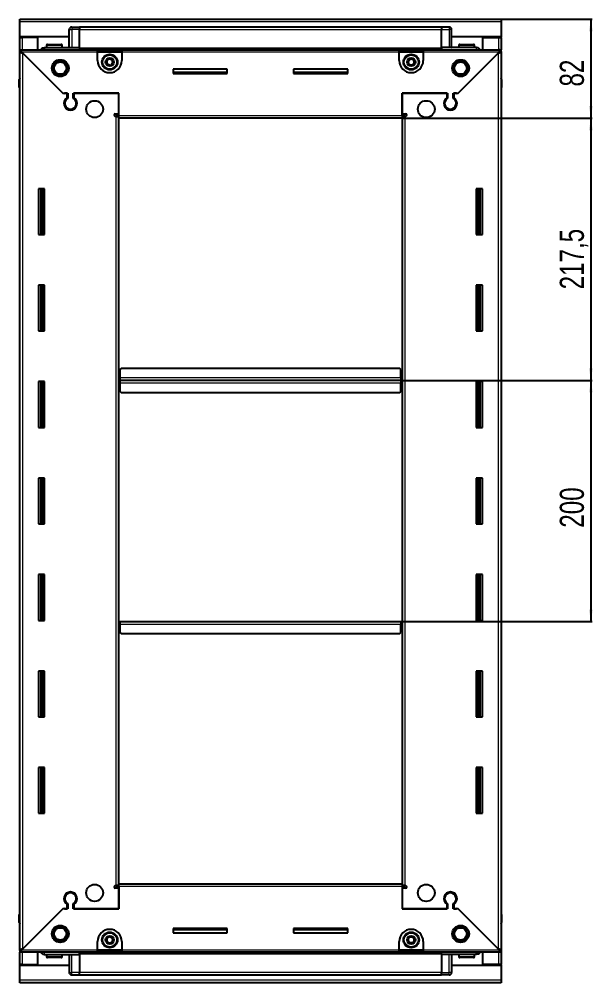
# Model space of a CAD drawing. Header units: millimetres. Extents: x 1021 to 4433, y -1638 to 1679.
# Drawn here: x 3957 to 4433, y 743 to 1542 of the extents above; entities that cross this region are included whole.
import ezdxf

# ---------------------------------------------------------------- set-up
doc = ezdxf.new("R2010")
doc.units = ezdxf.units.MM
doc.layers.add('FORMAT', color=7, linetype='Continuous')
doc.styles.add('SLDTEXTSTYLE0', font='TXT', dxfattribs={"width": 0.75})
doc.dimstyles.new('SLDDIMSTYLE0', dxfattribs={"dimtxt": 20, "dimasz": 10, "dimexe": 0, "dimexo": 0.0625, "dimgap": 5, "dimtad": 2, "dimdec": 1, "dimrnd": 1e-09, "dimzin": 12, "dimdsep": 46, "dimtxsty": 'SLDTEXTSTYLE0', "dimsah": 1, "dimcen": 0.09, "dimadec": 0, "dimazin": 3, "dimtfac": 1, "dimtofl": 0, "dimtmove": 0, "dimatfit": 3, "dimfxl": 0, "dimfrac": 2, "dimtolj": 1, "dimtzin": 12, "dimarcsym": 0})

# ---------------------------------------------------------------- blocks, each defined once
blk = doc.blocks.new('_D_5')
at = {"layer": 'FORMAT'}
for p, q in [((4356.73, 1542.16), (4432.22, 1542.16)), ((4431.22, 1542.16), (4431.22, 1460.16)), ((4274.73, 1460.16), (4432.22, 1460.16))]:
    blk.add_line(p, q, dxfattribs=at)
for points in [[(4431.22, 1542.16), (4429.68, 1532.16), (4432.76, 1532.16)], [(4431.22, 1460.16), (4432.76, 1470.16), (4429.68, 1470.16)]]:
    blk.add_solid(points, dxfattribs=at)
at = {"layer": 'FORMAT', "insert": (4405.44, 1486.39), "char_height": 20, "attachment_point": 1, "rotation": 90, "style": 'SLDTEXTSTYLE0'}
blk.add_mtext('82', dxfattribs=at)
blk = doc.blocks.new('_D_6')
at = {"layer": 'FORMAT'}
for p, q in [((4274.73, 1460.16), (4432.22, 1460.16)), ((4431.22, 1460.16), (4431.22, 1242.66)), ((4273.73, 1242.66), (4432.22, 1242.66))]:
    blk.add_line(p, q, dxfattribs=at)
for points in [[(4431.22, 1460.16), (4429.68, 1450.16), (4432.76, 1450.16)], [(4431.22, 1242.66), (4432.76, 1252.66), (4429.68, 1252.66)]]:
    blk.add_solid(points, dxfattribs=at)
at = {"layer": 'FORMAT', "insert": (4405.44, 1318.16), "char_height": 20, "attachment_point": 1, "rotation": 90, "style": 'SLDTEXTSTYLE0'}
blk.add_mtext('217,5', dxfattribs=at)
blk = doc.blocks.new('_D_7')
at = {"layer": 'FORMAT'}
for p, q in [((4273.73, 1242.66), (4432.22, 1242.66)), ((4431.22, 1242.66), (4431.22, 1042.66)), ((4273.73, 1042.66), (4432.22, 1042.66))]:
    blk.add_line(p, q, dxfattribs=at)
for points in [[(4431.22, 1242.66), (4429.68, 1232.66), (4432.76, 1232.66)], [(4431.22, 1042.66), (4432.76, 1052.66), (4429.68, 1052.66)]]:
    blk.add_solid(points, dxfattribs=at)
at = {"layer": 'FORMAT', "insert": (4405.44, 1120.5), "char_height": 20, "attachment_point": 1, "rotation": 90, "style": 'SLDTEXTSTYLE0'}
blk.add_mtext('200', dxfattribs=at)

msp = doc.modelspace()

# ---------------------------------------------------------------- linework, layer by layer
at = {"color": 7, "linetype": 'Continuous', "lineweight": 25}
for p, q in [((3957.72, 1542.16), (4356.72, 1542.16)), ((3957.72, 1540.06), (3957.72, 1542.16)), ((4356.72, 1542.16), (4356.72, 1540.06)), ((3957.72, 1527.66), (3957.72, 1540.06)), ((3999.39, 1535.16), (3999.39, 1535.16)), ((4000.72, 1535.66), (4007.22, 1535.66)), ((4000.72, 1535.66), (4007.22, 1535.66)), ((4007.22, 1535.66), (4007.22, 1535.66)), ((4007.22, 1535.66), (4007.22, 1535.66)), ((4007.22, 1535.66), (4007.22, 1533.66)), ((4307.22, 1535.51), (4007.22, 1535.51)), ((4307.22, 1535.66), (4307.22, 1535.66)), ((4313.72, 1535.66), (4307.22, 1535.66)), ((4313.72, 1535.66), (4307.22, 1535.66)), ((4307.22, 1535.66), (4307.22, 1533.66)), ((4356.72, 1540.06), (4356.72, 1527.66)), ((3998.72, 1527.66), (3957.72, 1527.66)), ((3957.72, 1527.16), (3957.72, 1527.66)), ((3957.72, 1527.16), (3959.82, 1527.16)), ((3957.72, 1516.91), (3957.72, 1527.16)), ((3959.22, 1527.16), (3959.22, 1527.66)), ((3972.72, 1527.16), (3959.82, 1527.16)), ((3972.72, 1516.91), (3972.72, 1527.16)), ((3998.72, 1518.66), (3998.72, 1533.66)), ((4007.22, 1518.66), (4007.22, 1533.66)), ((4307.22, 1518.66), (4307.22, 1533.66)), ((4315.72, 1533.66), (4315.72, 1533.66)), ((4315.72, 1518.66), (4315.72, 1533.66)), ((4356.72, 1527.66), (4315.72, 1527.66)), ((4341.72, 1516.91), (4341.72, 1527.16)), ((4341.72, 1527.16), (4354.62, 1527.16)), ((4354.62, 1527.16), (4356.72, 1527.16)), ((4355.22, 1527.16), (4355.22, 1527.66)), ((4356.72, 1527.16), (4356.72, 1527.66)), ((4356.72, 1527.16), (4356.72, 1516.91)), ((3978.22, 1518.66), (4007.22, 1518.66)), ((3979.72, 1520.56), (3979.72, 1518.66)), ((3980.52, 1521.36), (3991.92, 1521.36)), ((3992.72, 1518.66), (3992.72, 1520.56)), ((4007.22, 1518.66), (4007.22, 1518.16)), ((4336.22, 1518.66), (4307.22, 1518.66)), ((4307.22, 1518.66), (4307.22, 1518.16)), ((4321.72, 1520.56), (4321.72, 1518.66)), ((4322.52, 1521.36), (4333.92, 1521.36)), ((4334.72, 1518.66), (4334.72, 1520.56)), ((3957.72, 1515.41), (3957.72, 1516.91)), ((3957.72, 1516.91), (3958.72, 1516.91)), ((3957.72, 1514.91), (3957.72, 1515.41)), ((3957.72, 1515.41), (3958.72, 1515.41)), ((3957.72, 770.41), (3957.72, 1514.91)), ((3959.22, 1514.91), (3957.72, 1514.91)), ((3958.72, 1515.41), (3958.72, 1516.91)), ((3958.72, 1516.91), (4022.22, 1516.91)), ((3959.32, 1514.81), (3993.22, 1480.91)), ((3993.92, 1480.21), (3959.82, 1514.31)), ((4007.22, 1517.51), (4307.22, 1517.51)), ((4022.22, 1514.81), (4022.22, 1516.91)), ((4022.22, 1516.91), (4042.22, 1516.91)), ((4022.22, 1515.41), (4042.22, 1515.41)), ((4022.22, 1507.91), (4022.22, 1514.81)), ((4042.22, 1516.91), (4042.22, 1514.81)), ((4042.22, 1516.91), (4272.22, 1516.91)), ((4042.22, 1514.81), (4042.22, 1507.91)), ((4272.22, 1514.81), (4272.22, 1516.91)), ((4272.22, 1516.91), (4292.22, 1516.91)), ((4272.22, 1515.41), (4292.22, 1515.41)), ((4272.22, 1507.91), (4272.22, 1514.81)), ((4292.22, 1516.91), (4355.72, 1516.91)), ((4292.22, 1516.91), (4292.22, 1514.81)), ((4292.22, 1514.81), (4292.22, 1507.91)), ((4354.62, 1514.31), (4320.52, 1480.21)), ((4321.22, 1480.91), (4355.12, 1514.81)), ((4355.22, 1514.91), (4356.72, 1514.91)), ((4355.72, 1515.41), (4355.72, 1516.91)), ((4355.72, 1516.91), (4356.72, 1516.91)), ((4355.72, 1515.41), (4356.72, 1515.41)), ((4356.72, 1515.41), (4356.72, 1516.91)), ((4356.72, 1515.41), (4356.72, 1514.91)), ((4356.72, 1514.91), (4356.72, 770.41)), ((4129.72, 1500.66), (4084.72, 1500.66)), ((4084.72, 1500.66), (4084.72, 1497.16)), ((4129.72, 1497.91), (4084.72, 1497.91)), ((4084.72, 1497.16), (4129.72, 1497.16)), ((4129.72, 1497.16), (4129.72, 1500.66)), ((4229.72, 1500.66), (4184.72, 1500.66)), ((4184.72, 1500.66), (4184.72, 1497.16)), ((4229.72, 1497.91), (4184.72, 1497.91)), ((4184.72, 1497.16), (4229.72, 1497.16)), ((4229.72, 1497.16), (4229.72, 1500.66)), ((3957.22, 1492.16), (3957.22, 1485.66)), ((3957.22, 1485.66), (3957.22, 1492.16)), ((4356.72, 1493.49), (4356.72, 1493.49)), ((4357.22, 1492.16), (4357.22, 1485.66)), ((4357.22, 1485.66), (4357.22, 1492.16)), ((3957.22, 1485.66), (3957.22, 1485.66)), ((3957.72, 1485.66), (3957.22, 1485.66)), ((3957.37, 1485.66), (3957.37, 799.66)), ((3993.22, 1480.91), (3997.42, 1480.91)), ((3994.62, 1480.91), (3993.92, 1480.21)), ((3996.72, 1480.91), (3994.62, 1480.91)), ((3996.72, 1480.91), (3996.72, 1477.02)), ((3997.42, 1480.91), (3997.42, 1476.63)), ((4002.02, 1480.91), (4039.72, 1480.91)), ((4002.02, 1476.63), (4002.02, 1480.91)), ((4002.72, 1477.02), (4002.72, 1480.91)), ((4039.72, 1480.91), (4002.72, 1480.91)), ((4039.72, 1462.26), (4039.72, 1480.91)), ((4039.72, 1463.66), (4039.72, 1480.91)), ((4274.72, 1480.91), (4312.42, 1480.91)), ((4274.72, 1462.26), (4274.72, 1480.91)), ((4274.72, 1480.91), (4274.72, 1463.66)), ((4311.72, 1480.91), (4274.72, 1480.91)), ((4311.72, 1480.91), (4311.72, 1477.02)), ((4312.42, 1480.91), (4312.42, 1476.63)), ((4317.02, 1480.91), (4321.22, 1480.91)), ((4317.02, 1476.63), (4317.02, 1480.91)), ((4319.82, 1480.91), (4317.72, 1480.91)), ((4317.72, 1477.02), (4317.72, 1480.91)), ((4320.52, 1480.21), (4319.82, 1480.91)), ((4356.72, 1485.66), (4357.22, 1485.66)), ((4357.07, 799.66), (4357.07, 1485.66)), ((4357.22, 1485.66), (4357.22, 1485.66)), ((4357.22, 1485.66), (4357.22, 1485.66)), ((3997.72, 1468.05), (3997.72, 1467.29)), ((4036.87, 1463.66), (4039.72, 1463.66)), ((4039.72, 1462.66), (4037.72, 1462.66)), ((4037.72, 1462.66), (4037.72, 1461.66)), ((4039.72, 1460.16), (4039.72, 1462.26)), ((4274.72, 1463.66), (4277.57, 1463.66)), ((4276.72, 1462.66), (4274.72, 1462.66)), ((4274.72, 1462.26), (4274.72, 1460.16)), ((4276.72, 1461.66), (4276.72, 1462.66)), ((4316.72, 1468.05), (4316.72, 1467.29)), ((4037.62, 1461.66), (4036.87, 1461.66)), ((4037.62, 1461.66), (4039.72, 1461.66)), ((4274.72, 1460.16), (4039.72, 1460.16)), ((4039.72, 825.16), (4039.72, 1460.16)), ((4274.72, 1461.66), (4276.82, 1461.66)), ((4274.72, 1460.16), (4274.72, 825.16)), ((4277.57, 1461.66), (4276.82, 1461.66)), ((3978.22, 1401.66), (3973.22, 1401.66)), ((3973.22, 1401.66), (3973.22, 1363.66)), ((3975.37, 1363.66), (3975.37, 1401.66)), ((3977.16, 1363.66), (3977.16, 1401.66)), ((3977.19, 1363.66), (3977.19, 1401.66)), ((3978.22, 1363.66), (3978.22, 1401.66)), ((4336.22, 1401.66), (4336.22, 1363.66)), ((4341.22, 1401.66), (4336.22, 1401.66)), ((4337.24, 1401.66), (4337.24, 1363.66)), ((4337.27, 1401.66), (4337.27, 1363.66)), ((4339.07, 1401.66), (4339.07, 1363.66)), ((4341.22, 1363.66), (4341.22, 1401.66)), ((3973.22, 1363.66), (3978.22, 1363.66)), ((4336.22, 1363.66), (4341.22, 1363.66)), ((3978.22, 1321.66), (3973.22, 1321.66)), ((3973.22, 1321.66), (3973.22, 1283.66)), ((3975.37, 1283.66), (3975.37, 1321.66)), ((3977.16, 1283.66), (3977.16, 1321.66)), ((3977.19, 1283.66), (3977.19, 1321.66)), ((3978.22, 1283.66), (3978.22, 1321.66)), ((4336.22, 1321.66), (4336.22, 1283.66)), ((4341.22, 1321.66), (4336.22, 1321.66)), ((4337.24, 1321.66), (4337.24, 1283.66)), ((4337.27, 1321.66), (4337.27, 1283.66)), ((4339.07, 1321.66), (4339.07, 1283.66)), ((4341.22, 1283.66), (4341.22, 1321.66)), ((3973.22, 1283.66), (3978.22, 1283.66)), ((4336.22, 1283.66), (4341.22, 1283.66)), ((4041.72, 1252.66), (4040.72, 1251.66)), ((4040.72, 1251.66), (4040.72, 1244.76)), ((4272.72, 1252.66), (4041.72, 1252.66)), ((4273.72, 1251.66), (4272.72, 1252.66)), ((4273.72, 1244.76), (4273.72, 1251.66)), ((3978.22, 1241.66), (3973.22, 1241.66)), ((3973.22, 1241.66), (3973.22, 1203.66)), ((3975.37, 1203.66), (3975.37, 1241.66)), ((3977.16, 1203.66), (3977.16, 1241.66)), ((3977.19, 1203.66), (3977.19, 1241.66)), ((3978.22, 1203.66), (3978.22, 1241.66)), ((4040.47, 1242.66), (4039.72, 1242.66)), ((4040.72, 1245.51), (4040.47, 1245.51)), ((4040.47, 1245.51), (4040.47, 1242.66)), ((4040.47, 1242.66), (4040.47, 1239.81)), ((4040.47, 1239.81), (4040.72, 1239.81)), ((4040.72, 1242.66), (4040.72, 1244.76)), ((4273.72, 1242.66), (4040.72, 1242.66)), ((4040.72, 1240.56), (4040.72, 1242.66)), ((4040.72, 1240.56), (4040.72, 1233.66)), ((4273.97, 1245.51), (4273.72, 1245.51)), ((4273.72, 1244.76), (4273.72, 1242.66)), ((4273.72, 1242.66), (4273.72, 1240.56)), ((4273.72, 1233.66), (4273.72, 1240.56)), ((4273.72, 1239.81), (4273.97, 1239.81)), ((4273.97, 1242.66), (4273.97, 1245.51)), ((4274.72, 1242.66), (4273.97, 1242.66)), ((4273.97, 1239.81), (4273.97, 1242.66)), ((4336.22, 1241.66), (4336.22, 1203.66)), ((4341.22, 1241.66), (4336.22, 1241.66)), ((4337.24, 1241.66), (4337.24, 1203.66)), ((4337.27, 1241.66), (4337.27, 1203.66)), ((4339.07, 1241.66), (4339.07, 1203.66)), ((4341.22, 1203.66), (4341.22, 1241.66)), ((4040.72, 1233.66), (4041.72, 1232.66)), ((4041.72, 1232.66), (4272.72, 1232.66)), ((4272.72, 1232.66), (4273.72, 1233.66)), ((3973.22, 1203.66), (3978.22, 1203.66)), ((4336.22, 1203.66), (4341.22, 1203.66)), ((3978.22, 1161.66), (3973.22, 1161.66)), ((3973.22, 1161.66), (3973.22, 1123.66)), ((3975.37, 1123.66), (3975.37, 1161.66)), ((3977.16, 1123.66), (3977.16, 1161.66)), ((3977.19, 1123.66), (3977.19, 1161.66)), ((3978.22, 1123.66), (3978.22, 1161.66)), ((4336.22, 1161.66), (4336.22, 1123.66)), ((4341.22, 1161.66), (4336.22, 1161.66)), ((4337.24, 1161.66), (4337.24, 1123.66)), ((4337.27, 1161.66), (4337.27, 1123.66)), ((4339.07, 1161.66), (4339.07, 1123.66)), ((4341.22, 1123.66), (4341.22, 1161.66)), ((3973.22, 1123.66), (3978.22, 1123.66)), ((4336.22, 1123.66), (4341.22, 1123.66)), ((3978.22, 1081.66), (3973.22, 1081.66)), ((3973.22, 1081.66), (3973.22, 1043.66)), ((3975.37, 1043.66), (3975.37, 1081.66)), ((3977.16, 1043.66), (3977.16, 1081.66)), ((3977.19, 1043.66), (3977.19, 1081.66)), ((3978.22, 1043.66), (3978.22, 1081.66)), ((4336.22, 1081.66), (4336.22, 1043.66)), ((4341.22, 1081.66), (4336.22, 1081.66)), ((4337.24, 1081.66), (4337.24, 1043.66)), ((4337.27, 1081.66), (4337.27, 1043.66)), ((4339.07, 1081.66), (4339.07, 1043.66)), ((4341.22, 1043.66), (4341.22, 1081.66)), ((3973.22, 1043.66), (3978.22, 1043.66)), ((4039.72, 1042.66), (4040.47, 1042.66)), ((4040.47, 1042.66), (4040.47, 1039.81)), ((4040.47, 1039.81), (4040.72, 1039.81)), ((4040.72, 1042.66), (4273.72, 1042.66)), ((4040.72, 1040.56), (4040.72, 1042.66)), ((4040.72, 1040.56), (4040.72, 1033.66)), ((4273.72, 1042.66), (4273.72, 1040.56)), ((4273.72, 1033.66), (4273.72, 1040.56)), ((4273.72, 1039.81), (4273.97, 1039.81)), ((4273.97, 1039.81), (4273.97, 1042.66)), ((4273.97, 1042.66), (4274.72, 1042.66)), ((4336.22, 1043.66), (4341.22, 1043.66)), ((4040.72, 1033.66), (4041.72, 1032.66)), ((4041.72, 1032.66), (4272.72, 1032.66)), ((4272.72, 1032.66), (4273.72, 1033.66)), ((3978.22, 1001.66), (3973.22, 1001.66)), ((3973.22, 1001.66), (3973.22, 963.66)), ((3975.37, 963.66), (3975.37, 1001.66)), ((3977.16, 963.66), (3977.16, 1001.66)), ((3977.19, 963.66), (3977.19, 1001.66)), ((3978.22, 963.66), (3978.22, 1001.66)), ((4336.22, 1001.66), (4336.22, 963.66)), ((4341.22, 1001.66), (4336.22, 1001.66)), ((4337.24, 1001.66), (4337.24, 963.66)), ((4337.27, 1001.66), (4337.27, 963.66)), ((4339.07, 1001.66), (4339.07, 963.66)), ((4341.22, 963.66), (4341.22, 1001.66)), ((3973.22, 963.66), (3978.22, 963.66)), ((4336.22, 963.66), (4341.22, 963.66)), ((3978.22, 921.66), (3973.22, 921.66)), ((3973.22, 921.66), (3973.22, 883.66)), ((3975.37, 883.66), (3975.37, 921.66)), ((3977.16, 883.66), (3977.16, 921.66)), ((3977.19, 883.66), (3977.19, 921.66)), ((3978.22, 883.66), (3978.22, 921.66)), ((4336.22, 921.66), (4336.22, 883.66)), ((4341.22, 921.66), (4336.22, 921.66)), ((4337.24, 921.66), (4337.24, 883.66)), ((4337.27, 921.66), (4337.27, 883.66)), ((4339.07, 921.66), (4339.07, 883.66)), ((4341.22, 883.66), (4341.22, 921.66)), ((3973.22, 883.66), (3978.22, 883.66)), ((4336.22, 883.66), (4341.22, 883.66)), ((4036.87, 823.66), (4037.62, 823.66)), ((4039.72, 823.66), (4037.62, 823.66)), ((4037.72, 823.66), (4037.72, 822.66)), ((4039.72, 823.06), (4039.72, 825.16)), ((4039.72, 825.16), (4274.72, 825.16)), ((4039.72, 823.06), (4039.72, 804.41)), ((4274.72, 825.16), (4274.72, 823.06)), ((4276.82, 823.66), (4274.72, 823.66)), ((4274.72, 823.06), (4274.72, 804.41)), ((4276.72, 822.66), (4276.72, 823.66)), ((4276.82, 823.66), (4277.57, 823.66)), ((3997.72, 818.04), (3997.72, 817.28)), ((4039.72, 821.66), (4036.87, 821.66)), ((4037.72, 822.66), (4039.72, 822.66)), ((4039.72, 804.41), (4039.72, 821.66)), ((4274.72, 822.66), (4276.72, 822.66)), ((4274.72, 821.66), (4274.72, 804.41)), ((4277.57, 821.66), (4274.72, 821.66)), ((4316.72, 818.04), (4316.72, 817.28)), ((3996.72, 808.3), (3996.72, 804.41)), ((3997.42, 808.7), (3997.42, 804.41)), ((4002.02, 804.41), (4002.02, 808.7)), ((4002.72, 804.41), (4002.72, 808.3)), ((4311.72, 808.3), (4311.72, 804.41)), ((4312.42, 808.7), (4312.42, 804.41)), ((4317.02, 804.41), (4317.02, 808.7)), ((4317.72, 804.41), (4317.72, 808.3)), ((3957.22, 799.66), (3957.22, 799.66)), ((3957.22, 793.16), (3957.22, 799.66)), ((3957.22, 799.66), (3957.22, 799.66)), ((3957.22, 799.66), (3957.22, 793.16)), ((3957.72, 799.66), (3957.22, 799.66)), ((3993.22, 804.41), (3959.32, 770.51)), ((3959.82, 771.01), (3993.92, 805.11)), ((3997.42, 804.41), (3993.22, 804.41)), ((3993.92, 805.11), (3994.62, 804.41)), ((3994.62, 804.41), (3996.72, 804.41)), ((4039.72, 804.41), (4002.02, 804.41)), ((4002.72, 804.41), (4039.72, 804.41)), ((4312.42, 804.41), (4274.72, 804.41)), ((4274.72, 804.41), (4311.72, 804.41)), ((4321.22, 804.41), (4317.02, 804.41)), ((4317.72, 804.41), (4319.82, 804.41)), ((4319.82, 804.41), (4320.52, 805.11)), ((4320.52, 805.11), (4354.62, 771.01)), ((4355.12, 770.51), (4321.22, 804.41)), ((4356.72, 799.66), (4357.22, 799.66)), ((4357.22, 799.66), (4357.22, 799.66)), ((4357.22, 793.16), (4357.22, 799.66)), ((4357.22, 799.66), (4357.22, 793.16)), ((3957.72, 791.84), (3957.72, 791.84)), ((4129.72, 788.16), (4084.72, 788.16)), ((4084.72, 788.16), (4084.72, 784.66)), ((4084.72, 787.41), (4129.72, 787.41)), ((4084.72, 784.66), (4129.72, 784.66)), ((4129.72, 784.66), (4129.72, 788.16)), ((4229.72, 788.16), (4184.72, 788.16)), ((4184.72, 788.16), (4184.72, 784.66)), ((4184.72, 787.41), (4229.72, 787.41)), ((4184.72, 784.66), (4229.72, 784.66)), ((4229.72, 784.66), (4229.72, 788.16)), ((4022.22, 770.51), (4022.22, 777.41)), ((4042.22, 777.41), (4042.22, 770.51)), ((4272.22, 770.51), (4272.22, 777.41)), ((4292.22, 777.41), (4292.22, 770.51)), ((3957.72, 769.91), (3957.72, 770.41)), ((3959.22, 770.41), (3957.72, 770.41)), ((3957.72, 769.91), (3957.72, 768.41)), ((3958.72, 769.91), (3957.72, 769.91)), ((3957.72, 758.16), (3957.72, 768.41)), ((3958.72, 768.41), (3957.72, 768.41)), ((3958.72, 769.91), (3958.72, 768.41)), ((4022.22, 768.41), (3958.72, 768.41)), ((3972.72, 758.16), (3972.72, 768.41)), ((4307.22, 767.81), (4007.22, 767.81)), ((4007.22, 766.66), (4007.22, 767.16)), ((4022.22, 768.41), (4022.22, 770.51)), ((4042.22, 769.91), (4022.22, 769.91)), ((4042.22, 768.41), (4022.22, 768.41)), ((4042.22, 770.51), (4042.22, 768.41)), ((4272.22, 768.41), (4042.22, 768.41)), ((4272.22, 768.41), (4272.22, 770.51)), ((4292.22, 769.91), (4272.22, 769.91)), ((4292.22, 768.41), (4272.22, 768.41)), ((4292.22, 770.51), (4292.22, 768.41)), ((4355.72, 768.41), (4292.22, 768.41)), ((4307.22, 766.66), (4307.22, 767.16)), ((4341.72, 758.16), (4341.72, 768.41)), ((4355.22, 770.41), (4356.72, 770.41)), ((4355.72, 769.91), (4355.72, 768.41)), ((4356.72, 769.91), (4355.72, 769.91)), ((4356.72, 768.41), (4355.72, 768.41)), ((4356.72, 770.41), (4356.72, 769.91)), ((4356.72, 769.91), (4356.72, 768.41)), ((4356.72, 768.41), (4356.72, 758.16)), ((3978.22, 766.66), (4007.22, 766.66)), ((3979.72, 766.66), (3979.72, 764.76)), ((3984.29, 763.96), (3980.52, 763.96)), ((3991.92, 763.96), (3984.29, 763.96)), ((3992.72, 764.76), (3992.72, 766.66)), ((3998.72, 766.66), (3998.72, 751.66)), ((4007.22, 766.66), (4007.22, 751.66)), ((4336.22, 766.66), (4307.22, 766.66)), ((4307.22, 766.66), (4307.22, 751.66)), ((4315.72, 766.66), (4315.72, 751.66)), ((4321.72, 766.66), (4321.72, 764.76)), ((4329.51, 763.96), (4322.52, 763.96)), ((4333.92, 763.96), (4329.51, 763.96)), ((4334.72, 764.76), (4334.72, 766.66)), ((3959.82, 758.16), (3957.72, 758.16)), ((3957.72, 757.66), (3957.72, 758.16)), ((3957.72, 745.26), (3957.72, 757.66)), ((3957.72, 757.66), (3998.72, 757.66)), ((3959.22, 757.66), (3959.22, 758.16)), ((3959.82, 758.16), (3972.72, 758.16)), ((3998.72, 751.66), (3998.72, 751.66)), ((4007.22, 749.66), (4007.22, 751.66)), ((4307.22, 749.66), (4307.22, 751.66)), ((4315.72, 757.66), (4356.72, 757.66)), ((4354.62, 758.16), (4341.72, 758.16)), ((4356.72, 758.16), (4354.62, 758.16)), ((4355.22, 757.66), (4355.22, 758.16)), ((4356.72, 757.66), (4356.72, 758.16)), ((4356.72, 757.66), (4356.72, 745.26)), ((3957.72, 743.16), (3957.72, 745.26)), ((4356.72, 743.16), (3957.72, 743.16)), ((4000.72, 749.66), (4007.22, 749.66)), ((4000.72, 749.66), (4007.22, 749.66)), ((4007.22, 749.81), (4307.22, 749.81)), ((4007.22, 749.66), (4007.22, 749.66)), ((4313.72, 749.66), (4307.22, 749.66)), ((4307.22, 749.66), (4307.22, 749.66)), ((4307.22, 749.66), (4307.22, 749.66)), ((4313.72, 749.66), (4307.22, 749.66)), ((4315.04, 750.16), (4315.04, 750.16)), ((4356.72, 745.26), (4356.72, 743.16))]:
    msp.add_line(p, q, dxfattribs=at)
at = {"color": 8, "linetype": 'Continuous', "lineweight": 18}
for p, q in [((4356.72, 1540.06), (3957.72, 1540.06)), ((4000.72, 1535.66), (4000.72, 1533.66)), ((4313.72, 1535.66), (4313.72, 1533.66)), ((3959.82, 1527.16), (3959.82, 1527.66)), ((3959.82, 1516.91), (3959.82, 1527.16)), ((3998.72, 1533.66), (4000.72, 1533.66)), ((4000.72, 1533.66), (4000.72, 1518.66)), ((4007.22, 1533.66), (4000.72, 1533.66)), ((4307.22, 1533.51), (4007.22, 1533.51)), ((4307.22, 1533.66), (4313.72, 1533.66)), ((4313.72, 1533.66), (4313.72, 1518.66)), ((4315.72, 1533.66), (4313.72, 1533.66)), ((4354.62, 1527.66), (4354.62, 1527.16)), ((4354.62, 1527.16), (4354.62, 1516.91)), ((3979.72, 1520.56), (3992.72, 1520.56)), ((4307.22, 1518.16), (4007.22, 1518.16)), ((4321.72, 1520.56), (4334.72, 1520.56)), ((4022.22, 1514.81), (3959.32, 1514.81)), ((3959.82, 1514.31), (3959.82, 771.01)), ((4307.22, 1516.93), (4007.22, 1516.93)), ((4022.22, 1514.81), (4042.22, 1514.81)), ((4272.22, 1514.81), (4042.22, 1514.81)), ((4272.22, 1514.81), (4292.22, 1514.81)), ((4355.12, 1514.81), (4292.22, 1514.81)), ((4354.62, 771.01), (4354.62, 1514.31)), ((3957.72, 1492.16), (3957.22, 1492.16)), ((4356.72, 1492.16), (4357.22, 1492.16)), ((4039.72, 1462.26), (4274.72, 1462.26)), ((4037.62, 823.66), (4037.62, 1461.66)), ((4276.82, 1461.66), (4276.82, 823.66)), ((3974.72, 1401.66), (3974.72, 1363.66)), ((3975.95, 1401.66), (3975.95, 1363.66)), ((4338.48, 1363.66), (4338.48, 1401.66)), ((4339.72, 1363.66), (4339.72, 1401.66)), ((3974.72, 1321.66), (3974.72, 1283.66)), ((3975.95, 1321.66), (3975.95, 1283.66)), ((4338.48, 1283.66), (4338.48, 1321.66)), ((4339.72, 1283.66), (4339.72, 1321.66)), ((3974.72, 1241.66), (3974.72, 1203.66)), ((3975.95, 1241.66), (3975.95, 1203.66)), ((4273.72, 1244.76), (4040.72, 1244.76)), ((4040.72, 1240.56), (4273.72, 1240.56)), ((4338.48, 1203.66), (4338.48, 1241.66)), ((4339.72, 1203.66), (4339.72, 1241.66)), ((3974.72, 1161.66), (3974.72, 1123.66)), ((3975.95, 1161.66), (3975.95, 1123.66)), ((4338.48, 1123.66), (4338.48, 1161.66)), ((4339.72, 1123.66), (4339.72, 1161.66)), ((3974.72, 1081.66), (3974.72, 1043.66)), ((3975.95, 1081.66), (3975.95, 1043.66)), ((4338.48, 1043.66), (4338.48, 1081.66)), ((4339.72, 1043.66), (4339.72, 1081.66)), ((4040.72, 1040.56), (4273.72, 1040.56)), ((3974.72, 1001.66), (3974.72, 963.66)), ((3975.95, 1001.66), (3975.95, 963.66)), ((4338.48, 963.66), (4338.48, 1001.66)), ((4339.72, 963.66), (4339.72, 1001.66)), ((3974.72, 921.66), (3974.72, 883.66)), ((3975.95, 921.66), (3975.95, 883.66)), ((4338.48, 883.66), (4338.48, 921.66)), ((4339.72, 883.66), (4339.72, 921.66)), ((4274.72, 823.06), (4039.72, 823.06)), ((3957.72, 793.16), (3957.22, 793.16)), ((4356.72, 793.16), (4357.22, 793.16)), ((3959.32, 770.51), (4022.22, 770.51)), ((3959.82, 758.16), (3959.82, 768.41)), ((4007.22, 768.4), (4307.22, 768.4)), ((4007.22, 767.16), (4307.22, 767.16)), ((4042.22, 770.51), (4022.22, 770.51)), ((4042.22, 770.51), (4272.22, 770.51)), ((4292.22, 770.51), (4272.22, 770.51)), ((4292.22, 770.51), (4355.12, 770.51)), ((4354.62, 768.41), (4354.62, 758.16)), ((3984.02, 764.76), (3979.72, 764.76)), ((3992.72, 764.76), (3984.02, 764.76)), ((4000.72, 751.66), (4000.72, 766.66)), ((4313.72, 751.66), (4313.72, 766.66)), ((4329.69, 764.76), (4321.72, 764.76)), ((4334.72, 764.76), (4329.69, 764.76)), ((3959.82, 757.66), (3959.82, 758.16)), ((3998.72, 751.66), (4000.72, 751.66)), ((4007.22, 751.66), (4000.72, 751.66)), ((4000.72, 749.66), (4000.72, 751.66)), ((4007.22, 751.81), (4307.22, 751.81)), ((4307.22, 751.66), (4313.72, 751.66)), ((4315.72, 751.66), (4313.72, 751.66)), ((4313.72, 749.66), (4313.72, 751.66)), ((4354.62, 758.16), (4354.62, 757.66)), ((4356.72, 745.26), (3957.72, 745.26))]:
    msp.add_line(p, q, dxfattribs=at)
at = {"color": 7, "linetype": 'Continuous', "lineweight": 25, "flags": 128}
msp.add_lwpolyline([(3998.86, 750.91), (3998.76, 751.27), (3998.72, 751.66)], dxfattribs=at)
at = {"color": 7, "linetype": 'Continuous', "lineweight": 25}
for centre, radius in [((4032.22, 1506.66), 6.5), ((4032.22, 1506.66), 3.46), ((4282.22, 1506.66), 6.5), ((4282.22, 1506.66), 3.46), ((3991.22, 1501.66), 7), ((3991.22, 1501.66), 6.03), ((3991.22, 1501.66), 5.1), ((4323.22, 1501.66), 7), ((4323.22, 1501.66), 6.03), ((4323.22, 1501.66), 5.1), ((4019.72, 1467.66), 7), ((4294.72, 1467.66), 7), ((4019.72, 817.66), 7), ((4294.72, 817.66), 7), ((3991.22, 783.66), 7), ((3991.22, 783.66), 6.03), ((3991.22, 783.66), 5.1), ((4032.22, 778.66), 6.5), ((4282.22, 778.66), 6.5), ((4323.22, 783.66), 7), ((4323.22, 783.66), 6.02), ((4323.22, 783.66), 5.1), ((4032.22, 778.66), 3.46), ((4282.22, 778.66), 3.46)]:
    msp.add_circle(centre, radius, dxfattribs=at)
at = {"color": 8, "linetype": 'Continuous', "lineweight": 18}
for centre in [(4032.22, 1506.66), (4282.22, 1506.66), (4032.22, 778.66), (4282.22, 778.66)]:
    msp.add_circle(centre, 5.7, dxfattribs=at)
at = {"color": 7, "linetype": 'Continuous', "lineweight": 25}
for centre, radius, start, end in [((4000.72, 1533.66), 2, 90, 180), ((4000.72, 1533.66), 2, 123.94202, 131.40962), ((4000.72, 1533.66), 2, 90, 108.58003), ((4313.72, 1533.66), 2, 0, 90), ((4313.72, 1533.66), 2, 0, 90), ((3980.52, 1520.56), 0.8, 90, 180), ((3991.92, 1520.56), 0.8, 0, 90), ((3998.52, 1518.86), 0.2, 270, 0), ((4315.92, 1518.86), 0.2, 180, 270), ((4322.52, 1520.56), 0.8, 90, 180), ((4333.92, 1520.56), 0.8, 0, 90), ((4032.22, 1507.91), 10, 180, 270), ((4032.22, 1506.66), 2.5, 134.01559, 194.01559), ((4032.22, 1506.66), 2.5, 194.01559, 254.01559), ((4032.22, 1506.66), 2.5, 74.01559, 134.01559), ((4032.22, 1506.66), 2.5, 254.01559, 314.01559), ((4032.22, 1507.91), 10, 270, 0), ((4032.22, 1506.66), 2.5, 14.01559, 74.01559), ((4032.22, 1506.66), 2.5, 314.01559, 14.01559), ((4282.22, 1507.91), 10, 180, 270), ((4282.22, 1506.66), 2.5, 160.11158, 220.11158), ((4282.22, 1506.66), 2.5, 100.11158, 160.11158), ((4282.22, 1506.66), 2.5, 220.11158, 280.11158), ((4282.22, 1506.66), 2.5, 40.11158, 100.11158), ((4282.22, 1507.91), 10, 270, 0), ((4282.22, 1506.66), 2.5, 280.11158, 340.11158), ((4282.22, 1506.66), 2.5, 340.11158, 40.11158), ((3959.22, 1492.16), 2, 138.57492, 180), ((3959.22, 1492.16), 2, 138.59038, 180), ((4355.22, 1492.16), 2, 0, 41.39416), ((3999.72, 1472.41), 5.5, 123.05573, 56.94427), ((3999.72, 1472.41), 4.8, 118.63099, 61.36901), ((4314.72, 1472.41), 5.5, 123.05573, 56.94427), ((4314.72, 1472.41), 4.8, 118.63099, 61.36901), ((4036.87, 1462.66), 1, 90, 270), ((4277.57, 1462.66), 1, 270, 90), ((4036.87, 822.66), 1, 90, 270), ((4277.57, 822.66), 1, 270, 90), ((3999.72, 812.91), 5.5, 303.05573, 236.94427), ((3999.72, 812.91), 4.8, 298.63099, 241.36901), ((4314.72, 812.91), 5.5, 303.05573, 236.94427), ((4314.72, 812.91), 4.8, 298.63099, 241.36901), ((3959.22, 793.16), 2, 180, 221.39416), ((4355.22, 793.16), 2, 318.59038, 0), ((4032.22, 777.41), 10, 90, 180), ((4032.22, 777.41), 10, 0, 90), ((4282.22, 777.41), 10, 90, 180), ((4282.22, 777.41), 10, 0, 90), ((4032.22, 778.66), 2.5, 127.47401, 187.47401), ((4032.22, 778.66), 2.5, 187.47401, 247.47401), ((4032.22, 778.66), 2.5, 67.47401, 127.47401), ((4032.22, 778.66), 2.5, 247.47401, 307.47401), ((4032.22, 778.66), 2.5, 7.47401, 67.47401), ((4032.22, 778.66), 2.5, 307.47401, 7.47401), ((4282.22, 778.66), 2.5, 147.04236, 207.04236), ((4282.22, 778.66), 2.5, 207.04236, 267.04236), ((4282.22, 778.66), 2.5, 87.04236, 147.04236), ((4282.22, 778.66), 2.5, 267.04236, 327.04236), ((4282.22, 778.66), 2.5, 27.04236, 87.04236), ((4282.22, 778.66), 2.5, 327.04236, 27.04236), ((3980.52, 764.76), 0.8, 180, 270), ((3991.92, 764.76), 0.8, 270, 360), ((3998.52, 766.46), 0.2, 0, 90), ((4315.92, 766.46), 0.2, 90, 180), ((4322.52, 764.76), 0.8, 180, 270), ((4333.92, 764.76), 0.8, 270, 360), ((4000.72, 751.66), 2, 180, 270), ((4313.72, 751.66), 2, 270, 0), ((4313.72, 751.66), 2, 270, 311.40962)]:
    msp.add_arc(centre, radius, start, end, dxfattribs=at)
for points, knots in [([(3975, 1516.91), (3975.12, 1517.11), (3975.51, 1517.76), (3976.66, 1518.47), (3977.7, 1518.6), (3978.22, 1518.66)], [0, 0, 0, 0, 0.18225, 0.591125, 1, 1, 1, 1]), ([(4007.22, 1518.66), (4007.22, 1518.63), (4007.22, 1518.55), (4007.22, 1517.93), (4007.22, 1517.35), (4007.22, 1516.96), (4007.22, 1516.93)], [0, 0, 0, 0, 0.324279, 0.648558, 0.972836, 1, 1, 1, 1]), ([(4307.22, 1518.66), (4307.22, 1518.63), (4307.22, 1518.55), (4307.22, 1517.93), (4307.22, 1517.35), (4307.22, 1516.96), (4307.22, 1516.93)], [0, 0, 0, 0, 0.3242788, 0.6485576, 0.9728365, 1, 1, 1, 1]), ([(4339.43, 1516.91), (4339.31, 1517.11), (4338.92, 1517.76), (4337.77, 1518.47), (4336.73, 1518.6), (4336.22, 1518.66)], [0, 0, 0, 0, 0.18225, 0.591125, 1, 1, 1, 1]), ([(3957.72, 1514.91), (3957.74, 1514.87), (3957.8, 1514.78), (3958.19, 1514.64), (3958.75, 1514.51), (3959.33, 1514.4), (3959.69, 1514.34), (3959.82, 1514.31)], [0, 0, 0, 0, 0.230255, 0.448522, 0.666786, 0.88505, 1, 1, 1, 1]), ([(3959.32, 1514.81), (3959.27, 1515.07), (3959.18, 1515.56), (3959.05, 1516.2), (3958.92, 1516.67), (3958.81, 1516.89), (3958.74, 1516.91), (3958.72, 1516.91)], [0, 0, 0, 0, 0.2302553, 0.4485219, 0.6667858, 0.8850496, 1, 1, 1, 1]), ([(4354.62, 1514.31), (4354.87, 1514.36), (4355.36, 1514.45), (4356.01, 1514.58), (4356.47, 1514.71), (4356.69, 1514.82), (4356.71, 1514.89), (4356.72, 1514.91)], [0, 0, 0, 0, 0.230255, 0.448522, 0.666786, 0.88505, 1, 1, 1, 1]), ([(4355.72, 1516.91), (4355.67, 1516.89), (4355.58, 1516.84), (4355.45, 1516.44), (4355.32, 1515.88), (4355.21, 1515.3), (4355.14, 1514.94), (4355.12, 1514.81)], [0, 0, 0, 0, 0.2302553, 0.4485219, 0.6667858, 0.8850496, 1, 1, 1, 1]), ([(4029.44, 1507.46), (4029.81, 1507.82), (4030.51, 1508.49), (4031.2, 1509.15), (4031.52, 1509.46)], [0, 0, 0, 0, 0.534686, 1, 1, 1, 1]), ([(4030.14, 1504.66), (4030.06, 1504.99), (4029.86, 1505.79), (4029.62, 1506.76), (4029.47, 1507.34), (4029.44, 1507.46)], [0, 0, 0, 0, 0.362901, 0.866875, 1, 1, 1, 1]), ([(4032.92, 1503.86), (4032.42, 1504.01), (4031.49, 1504.27), (4030.57, 1504.54), (4030.14, 1504.66)], [0, 0, 0, 0, 0.534686, 1, 1, 1, 1]), ([(4031.52, 1509.46), (4032.01, 1509.32), (4032.94, 1509.06), (4033.86, 1508.79), (4034.29, 1508.67)], [0, 0, 0, 0, 0.534686, 1, 1, 1, 1]), ([(4034.99, 1505.87), (4034.62, 1505.51), (4033.93, 1504.84), (4033.24, 1504.17), (4032.92, 1503.86)], [0, 0, 0, 0, 0.534686, 1, 1, 1, 1]), ([(4034.29, 1508.67), (4034.32, 1508.55), (4034.47, 1507.97), (4034.71, 1507), (4034.91, 1506.2), (4034.99, 1505.87)], [0, 0, 0, 0, 0.133125, 0.637099, 1, 1, 1, 1]), ([(4279.37, 1506.16), (4279.42, 1506.27), (4279.62, 1506.84), (4279.96, 1507.77), (4280.24, 1508.55), (4280.36, 1508.87)], [0, 0, 0, 0, 0.1331247, 0.6370994, 1, 1, 1, 1]), ([(4281.23, 1503.95), (4280.9, 1504.34), (4280.28, 1505.08), (4279.66, 1505.82), (4279.37, 1506.16)], [0, 0, 0, 0, 0.534686, 1, 1, 1, 1]), ([(4280.36, 1508.87), (4280.86, 1508.96), (4281.81, 1509.13), (4282.76, 1509.3), (4283.2, 1509.38)], [0, 0, 0, 0, 0.5346859, 1, 1, 1, 1]), ([(4284.08, 1504.46), (4283.57, 1504.37), (4282.62, 1504.2), (4281.67, 1504.03), (4281.23, 1503.95)], [0, 0, 0, 0, 0.534686, 1, 1, 1, 1]), ([(4283.2, 1509.38), (4283.53, 1508.98), (4284.15, 1508.25), (4284.77, 1507.51), (4285.06, 1507.17)], [0, 0, 0, 0, 0.534686, 1, 1, 1, 1]), ([(4285.06, 1507.17), (4284.94, 1506.85), (4284.66, 1506.07), (4284.32, 1505.14), (4284.12, 1504.57), (4284.08, 1504.46)], [0, 0, 0, 0, 0.3629006, 0.8668753, 1, 1, 1, 1]), ([(4029.55, 779.77), (4029.65, 779.85), (4030.12, 780.21), (4030.91, 780.82), (4031.57, 781.32), (4031.84, 781.53)], [0, 0, 0, 0, 0.133125, 0.637099, 1, 1, 1, 1]), ([(4029.93, 776.91), (4029.86, 777.42), (4029.73, 778.38), (4029.61, 779.33), (4029.55, 779.77)], [0, 0, 0, 0, 0.534686, 1, 1, 1, 1]), ([(4032.59, 775.8), (4032.12, 776), (4031.22, 776.37), (4030.34, 776.74), (4029.93, 776.91)], [0, 0, 0, 0, 0.534686, 1, 1, 1, 1]), ([(4031.84, 781.53), (4032.32, 781.33), (4033.21, 780.96), (4034.1, 780.59), (4034.51, 780.42)], [0, 0, 0, 0, 0.534686, 1, 1, 1, 1]), ([(4034.88, 777.56), (4034.61, 777.35), (4033.96, 776.85), (4033.17, 776.24), (4032.69, 775.88), (4032.59, 775.8)], [0, 0, 0, 0, 0.362901, 0.866875, 1, 1, 1, 1]), ([(4034.51, 780.42), (4034.57, 779.91), (4034.7, 778.95), (4034.83, 778), (4034.88, 777.56)], [0, 0, 0, 0, 0.534686, 1, 1, 1, 1]), ([(4279.33, 778.81), (4279.61, 779.25), (4280.14, 780.06), (4280.66, 780.86), (4280.9, 781.24)], [0, 0, 0, 0, 0.534686, 1, 1, 1, 1]), ([(4280.65, 776.24), (4280.41, 776.7), (4279.97, 777.56), (4279.54, 778.42), (4279.33, 778.81)], [0, 0, 0, 0, 0.534686, 1, 1, 1, 1]), ([(4283.53, 776.09), (4283.19, 776.11), (4282.36, 776.15), (4281.37, 776.2), (4280.77, 776.24), (4280.65, 776.24)], [0, 0, 0, 0, 0.362901, 0.866875, 1, 1, 1, 1]), ([(4280.9, 781.24), (4281.03, 781.23), (4281.63, 781.2), (4282.62, 781.15), (4283.44, 781.1), (4283.79, 781.09)], [0, 0, 0, 0, 0.133125, 0.637099, 1, 1, 1, 1]), ([(4285.1, 778.52), (4284.82, 778.08), (4284.29, 777.27), (4283.77, 776.47), (4283.53, 776.09)], [0, 0, 0, 0, 0.534686, 1, 1, 1, 1]), ([(4283.79, 781.09), (4284.02, 780.63), (4284.46, 779.77), (4284.9, 778.91), (4285.1, 778.52)], [0, 0, 0, 0, 0.5346859, 1, 1, 1, 1]), ([(3959.82, 771.01), (3959.56, 770.97), (3959.07, 770.88), (3958.43, 770.74), (3957.96, 770.61), (3957.74, 770.5), (3957.72, 770.44), (3957.72, 770.41)], [0, 0, 0, 0, 0.2302553, 0.4485219, 0.6667858, 0.8850496, 1, 1, 1, 1]), ([(3958.72, 768.41), (3958.76, 768.44), (3958.85, 768.49), (3958.99, 768.89), (3959.12, 769.44), (3959.23, 770.02), (3959.29, 770.39), (3959.32, 770.51)], [0, 0, 0, 0, 0.2302553, 0.4485219, 0.6667858, 0.8850496, 1, 1, 1, 1]), ([(3975, 768.41), (3975.12, 768.21), (3975.51, 767.57), (3976.66, 766.86), (3977.7, 766.73), (3978.22, 766.66)], [0, 0, 0, 0, 0.1822499, 0.5911249, 1, 1, 1, 1]), ([(4007.22, 766.66), (4007.22, 766.7), (4007.22, 766.78), (4007.22, 767.39), (4007.22, 767.97), (4007.22, 768.37), (4007.22, 768.4)], [0, 0, 0, 0, 0.324279, 0.648558, 0.972836, 1, 1, 1, 1]), ([(4307.22, 766.66), (4307.22, 766.7), (4307.22, 766.78), (4307.22, 767.39), (4307.22, 767.97), (4307.22, 768.37), (4307.22, 768.4)], [0, 0, 0, 0, 0.3242788, 0.6485576, 0.9728365, 1, 1, 1, 1]), ([(4339.43, 768.41), (4339.31, 768.21), (4338.92, 767.57), (4337.77, 766.86), (4336.73, 766.73), (4336.22, 766.66)], [0, 0, 0, 0, 0.18225, 0.591125, 1, 1, 1, 1]), ([(4356.72, 770.41), (4356.69, 770.46), (4356.64, 770.55), (4356.24, 770.68), (4355.69, 770.81), (4355.11, 770.92), (4354.74, 770.99), (4354.62, 771.01)], [0, 0, 0, 0, 0.230255, 0.448522, 0.666786, 0.88505, 1, 1, 1, 1]), ([(4355.12, 770.51), (4355.16, 770.26), (4355.25, 769.77), (4355.39, 769.13), (4355.52, 768.66), (4355.63, 768.44), (4355.69, 768.42), (4355.72, 768.41)], [0, 0, 0, 0, 0.2302553, 0.4485219, 0.6667858, 0.8850496, 1, 1, 1, 1])]:
    msp.add_open_spline(points, degree=3, knots=knots, dxfattribs=at)
at = {"color": 8, "linetype": 'Continuous', "lineweight": 18}
for points in [[(3978.22, 1518.66), (3978.22, 1518.62), (3978.22, 1518.54), (3978.22, 1518.11), (3978.22, 1517.65), (3978.22, 1517.24), (3978.22, 1516.97), (3978.22, 1516.91)], [(4336.22, 1518.66), (4336.22, 1518.62), (4336.22, 1518.54), (4336.22, 1518.11), (4336.22, 1517.65), (4336.22, 1517.24), (4336.22, 1516.97), (4336.22, 1516.91)], [(3978.22, 766.66), (3978.22, 766.71), (3978.22, 766.78), (3978.22, 767.22), (3978.22, 767.67), (3978.22, 768.09), (3978.22, 768.36), (3978.22, 768.41)], [(4336.22, 766.66), (4336.22, 766.71), (4336.22, 766.78), (4336.22, 767.22), (4336.22, 767.67), (4336.22, 768.09), (4336.22, 768.36), (4336.22, 768.41)]]:
    msp.add_open_spline(points, degree=3, knots=[0, 0, 0, 0, 0.359753, 0.553414, 0.751185, 0.948956, 1, 1, 1, 1], dxfattribs=at)
at = {"color": 7, "linetype": 'Continuous', "lineweight": 25}
for points in [[(3959.32, 1514.81), (3959.27, 1514.89), (3959.17, 1515.05), (3959.02, 1515.25), (3958.87, 1515.39), (3958.77, 1515.41), (3958.72, 1515.41)], [(3959.22, 1514.91), (3959.23, 1514.86), (3959.24, 1514.76), (3959.38, 1514.61), (3959.58, 1514.46), (3959.74, 1514.36), (3959.82, 1514.31)], [(4354.62, 1514.31), (4354.7, 1514.36), (4354.85, 1514.46), (4355.05, 1514.61), (4355.19, 1514.76), (4355.21, 1514.86), (4355.22, 1514.91)], [(4355.72, 1515.41), (4355.67, 1515.41), (4355.57, 1515.39), (4355.42, 1515.25), (4355.27, 1515.05), (4355.17, 1514.89), (4355.12, 1514.81)], [(3958.72, 769.91), (3958.77, 769.92), (3958.87, 769.94), (3959.02, 770.08), (3959.17, 770.28), (3959.27, 770.44), (3959.32, 770.51)], [(3959.82, 771.01), (3959.74, 770.96), (3959.58, 770.86), (3959.38, 770.71), (3959.24, 770.56), (3959.23, 770.46), (3959.22, 770.41)], [(4355.22, 770.41), (4355.21, 770.46), (4355.19, 770.56), (4355.05, 770.71), (4354.85, 770.86), (4354.7, 770.96), (4354.62, 771.01)], [(4355.12, 770.51), (4355.17, 770.44), (4355.27, 770.28), (4355.42, 770.08), (4355.57, 769.94), (4355.67, 769.92), (4355.72, 769.91)]]:
    msp.add_open_spline(points, degree=3, dxfattribs=at)

# ---------------------------------------------------------------- dimensions: what is measured, and where the dimension line sits
at = {"layer": 'FORMAT'}
for base, p1, p2, picture, middle in [((4431.22, 1460.16), (4356.72, 1542.16), (4274.72, 1460.16), '_D_5', (4431.22, 1501.16)), ((4431.22, 1242.66), (4274.72, 1460.16), (4273.72, 1242.66), '_D_6', (4431.22, 1351.41)), ((4431.22, 1042.66), (4273.72, 1242.66), (4273.72, 1042.66), '_D_7', (4431.22, 1142.66))]:
    dim = msp.add_linear_dim(base=base, p1=p1, p2=p2, angle=90, dimstyle='SLDDIMSTYLE0', dxfattribs=at)
    dim.commit()
    dim.dimension.update_dxf_attribs({"geometry": picture, "text_midpoint": middle, "dimtype": 160})

doc.saveas('drawing.dxf')
